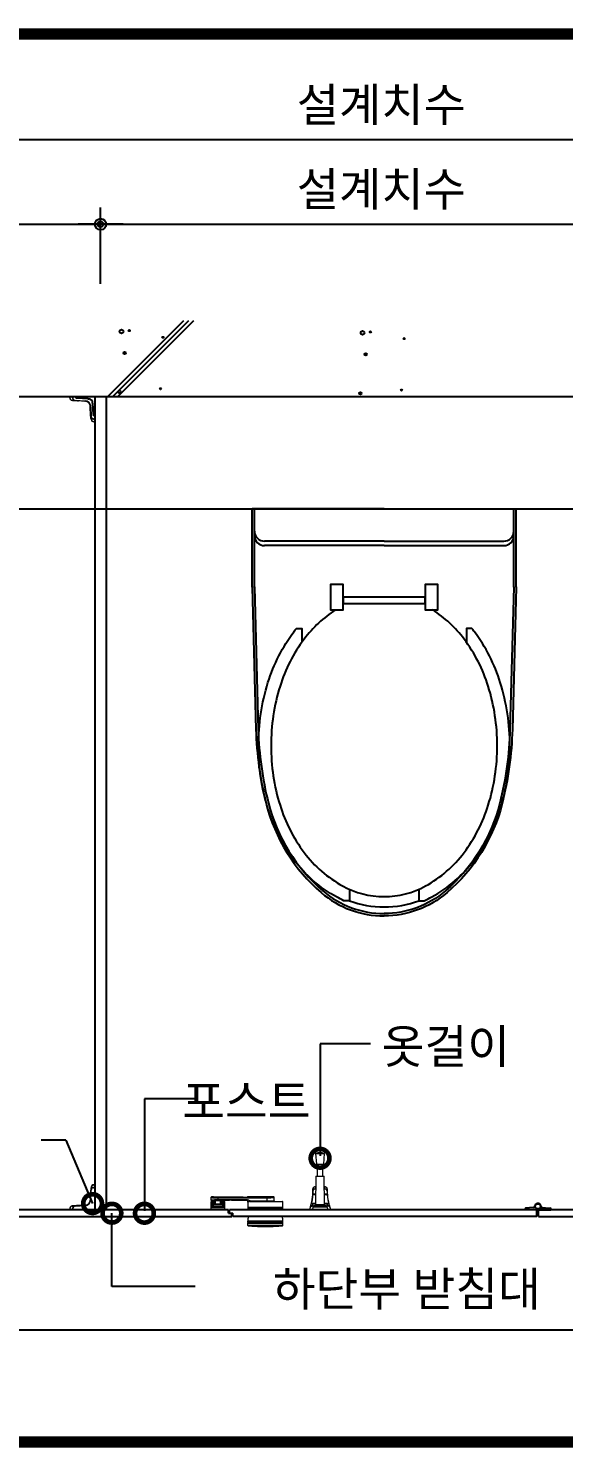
# Model space of a CAD drawing. Extents: x -256 to 8104, y -176 to 5714.
# Drawn here: x 3156 to 3633, y 2764 to 4029 of the extents above; entities that cross this region are included whole.
import ezdxf
from ezdxf.enums import TextEntityAlignment as Align

# ---------------------------------------------------------------- set-up
doc = ezdxf.new("R2010")
doc.units = 0
doc.header["$LTSCALE"] = 30
doc.layers.get('0').update_dxf_attribs({"linetype": 'CONTINUOUS'})
doc.layers.get('DEFPOINTS').update_dxf_attribs({"linetype": 'CONTINUOUS'})
for name, color, linetype in [('0_toilet', 6, 'CONTINUOUS'), ('DIM', 7, 'CONTINUOUS'), ('HAT', 8, 'CONTINUOUS'), ('경첩', 4, 'CONTINUOUS'), ('문자', 3, 'CONTINUOUS'), ('부자재', 4, 'CONTINUOUS'), ('옷걸이', 4, 'CONTINUOUS'), ('잠금쇠(회전형)', 4, 'CONTINUOUS'), ('치수', 1, 'CONTINUOUS'), ('해치', 8, 'CONTINUOUS')]:
    doc.layers.add(name, color=color, linetype=linetype)
doc.styles.add('돋움', font='malgun.ttf')
doc.dimstyles.new('10', dxfattribs={"dimscale": 10, "dimtxt": 3, "dimasz": 1, "dimexe": 1.5, "dimexo": 2, "dimgap": 1, "dimtad": 1, "dimdec": 0, "dimlunit": 6, "dimtxsty": '돋움', "dimblk": 'DIMDOT', "dimcen": -1, "dimdle": 1.5, "dimclrt": 3, "dimazin": 3, "dimtfac": 1, "dimtdec": 0, "dimtix": 1, "dimtmove": 2, "dimatfit": 3, "dimldrblk": 'DIMDOT', "dimarcsym": 0})

# ---------------------------------------------------------------- blocks, each defined once
blk = doc.blocks.new('_DOTSMALL')
at = {"color": 0, "linetype": 'ByBlock', "const_width": 0.5}
blk.add_lwpolyline([(-0.0625, 0, 1), (0.0625, 0, 1)], format="xyb", close=True, dxfattribs=at)
blk = doc.blocks.new('A$C63EC304E')
at = {"layer": '치수', "color": 1, "xscale": 2.5, "yscale": 2.5, "zscale": 2.5, "rotation": 234.3098741996962}
blk.add_blockref('_DOTSMALL', (0.312, 0.312), dxfattribs=at)
blk = doc.blocks.new('A$C2BC9653E')
at = {"layer": '치수', "xscale": 0.3333333333333333, "yscale": 0.3333333333333333, "zscale": 0.3333333333333333}
blk.add_blockref('A$C63EC304E', (0, 0), dxfattribs=at)
blk = doc.blocks.new('A$C7FC71301')
at = {"layer": '치수', "rotation": 180}
blk.add_blockref('A$C2BC9653E', (0.208, 0.208), dxfattribs=at)
blk = doc.blocks.new('A$C4A20372B')
at = {"layer": '치수'}
blk.add_blockref('A$C7FC71301', (0, 0), dxfattribs=at)
blk = doc.blocks.new('A$C566469F5')
at = {"layer": '치수'}
blk.add_blockref('A$C4A20372B', (0, 0), dxfattribs=at)
blk = doc.blocks.new('A$C7E317CD4')
at = {"layer": '해치', "xscale": 2, "yscale": 2, "zscale": 2}
blk.add_blockref('A$C566469F5', (0, 0), dxfattribs=at)
blk = doc.blocks.new('A$C601D7F27')
at = {"layer": '치수'}
blk.add_blockref('A$C7E317CD4', (0, 0), dxfattribs=at)
blk = doc.blocks.new('A$C38802C08')
at = {"layer": '치수'}
blk.add_blockref('A$C601D7F27', (0, 0), dxfattribs=at)
blk = doc.blocks.new('DIMDOT')
at = {"linetype": 'Continuous'}
blk.add_line((-2, 0), (2, 0), dxfattribs=at)
for radius in [0.5, 0.25]:
    blk.add_circle((0, 0), radius, dxfattribs=at)
blk = doc.blocks.new('*D860')
at = {"layer": 'DEFPOINTS', "color": 0}
for p in [(122693.7, -2856.3), (121193.7, -3004.8), (122693.7, -3004.8)]:
    blk.add_point(p, dxfattribs=at)
at = {"layer": 'DIM', "color": 0, "lineweight": -2, "ltscale": 10}
for p, q in [((121193.7, -2984.8), (121193.7, -2841.3)), ((122693.7, -2984.8), (122693.7, -2841.3)), ((121203.7, -2856.3), (122683.7, -2856.3))]:
    blk.add_line(p, q, dxfattribs=at)
at = {"layer": 'DIM', "color": 0, "lineweight": -2, "xscale": 10, "yscale": 10, "zscale": 10, "rotation": 180}
blk.add_blockref('DIMDOT', (121193.7, -2856.3), dxfattribs=at)
at = {"layer": 'DIM', "color": 0, "lineweight": -2, "xscale": 10, "yscale": 10, "zscale": 10}
blk.add_blockref('DIMDOT', (122693.7, -2856.3), dxfattribs=at)
at = {"layer": 'DIM', "color": 3, "insert": (121943.7, -2826.7), "char_height": 30, "attachment_point": 5, "style": '돋움'}
blk.add_mtext('설계치수', dxfattribs=at)
blk = doc.blocks.new('*D861')
at = {"layer": 'DEFPOINTS', "color": 0}
for p in [(122193.7, -2931.7), (121693.7, -3004.8), (122193.7, -3004.8)]:
    blk.add_point(p, dxfattribs=at)
at = {"layer": 'DIM', "color": 0, "lineweight": -2, "ltscale": 10}
for p, q in [((121693.7, -2984.8), (121693.7, -2916.7)), ((122193.7, -2984.8), (122193.7, -2916.7)), ((121703.7, -2931.7), (122183.7, -2931.7))]:
    blk.add_line(p, q, dxfattribs=at)
at = {"layer": 'DIM', "color": 0, "lineweight": -2, "xscale": 10, "yscale": 10, "zscale": 10, "rotation": 180}
blk.add_blockref('DIMDOT', (121693.7, -2931.7), dxfattribs=at)
at = {"layer": 'DIM', "color": 0, "lineweight": -2, "xscale": 10, "yscale": 10, "zscale": 10}
blk.add_blockref('DIMDOT', (122193.7, -2931.7), dxfattribs=at)
at = {"layer": 'DIM', "color": 3, "insert": (121943.7, -2902), "char_height": 30, "attachment_point": 5, "style": '돋움'}
blk.add_mtext('설계치수', dxfattribs=at)
blk = doc.blocks.new('*D862')
at = {"layer": 'DEFPOINTS', "color": 0}
for p in [(121693.7, -2931.7), (121193.7, -3004.8), (121693.7, -3004.8)]:
    blk.add_point(p, dxfattribs=at)
at = {"layer": 'DIM', "color": 0, "lineweight": -2, "ltscale": 10}
for p, q in [((121193.7, -2984.8), (121193.7, -2916.7)), ((121693.7, -2984.8), (121693.7, -2916.7)), ((121203.7, -2931.7), (121683.7, -2931.7))]:
    blk.add_line(p, q, dxfattribs=at)
at = {"layer": 'DIM', "color": 0, "lineweight": -2, "xscale": 10, "yscale": 10, "zscale": 10, "rotation": 180}
blk.add_blockref('DIMDOT', (121193.7, -2931.7), dxfattribs=at)
at = {"layer": 'DIM', "color": 0, "lineweight": -2, "xscale": 10, "yscale": 10, "zscale": 10}
blk.add_blockref('DIMDOT', (121693.7, -2931.7), dxfattribs=at)
at = {"layer": 'DIM', "color": 3, "insert": (121443.7, -2902), "char_height": 30, "attachment_point": 5, "style": '돋움'}
blk.add_mtext('설계치수', dxfattribs=at)
blk = doc.blocks.new('A$C10E41893')
at = {"layer": '부자재'}
for p, q in [((6.5, 0), (6.5, 196)), ((123.3, 196), (6.5, 196)), ((123.3, 192.5), (6.5, 192.5)), ((54.8, 0), (54.8, 177.5)), ((61.4, 0), (61.4, 177.5)), ((6.5, 0), (6.5, -196)), ((54.8, 0), (54.8, -177.5)), ((61.4, 0), (61.4, -177.5)), ((123.3, -192.5), (6.5, -192.5)), ((123.3, -196), (6.5, -196))]:
    blk.add_line(p, q, dxfattribs=at)
for points in [[(122.7, 196, -0.012538), (123.3, 196), (334.6, 190.3, -0.055395), (444.7, 175.1, -0.154276), (576.9, 93.3, -0.179504), (611.5, 0, -0.179504)], [(122.8, 192.5, -0.012538), (123.2, 192.5), (334.5, 186.8, -0.055395), (443.8, 171.7, -0.154276), (574.3, 91, -0.179504), (608, 0, -0.179504)], [(572, 51.4), (588.8, 51.4), (588.8, 59.6, 0.021185), (583.3, 70.7, 0.106084), (528.4, 133.7, 0.085733), (452.6, 172.4, 0.075373), (358.7, 186.6, 0.075373), (264.8, 172.4, 0.085733), (189, 133.7, 0.007337), (184.4, 130.1), (184.4, 122), (204.7, 122)], [(156.7, -72, 0.089162), (200.2, -118.7, 0.085733), (270.3, -154.5, 0.075373), (358.7, -167.9, 0.075373), (447.1, -154.5, 0.085733), (517.2, -118.7, 0.106084), (567, -61.6, 0.126931), (582.8, 0, 0.126931), (567, 61.6, 0.106084), (517.2, 118.7, 0.085733), (447.1, 154.5, 0.075373), (358.7, 167.9, 0.075373), (270.3, 154.5, 0.085733), (200.2, 118.7, 0.089162), (156.7, 72)], [(588.8, -51.4, 0.090214), (598.2, 0, 0.090214), (588.8, 51.4, 0.106084)], [(122.7, -196, 0.012538), (123.3, -196), (334.6, -190.3, 0.055395), (444.7, -175.1, 0.154276), (576.9, -93.3, 0.179504), (611.5, 0, 0.179504)], [(122.8, -192.5, 0.012538), (123.2, -192.5), (334.5, -186.8, 0.055395), (443.8, -171.7, 0.154276), (574.3, -91, 0.179504), (608, 0, 0.179504)], [(572, -51.4), (588.8, -51.4), (588.8, -59.6, -0.021185), (583.3, -70.7, -0.106084), (528.4, -133.7, -0.085733), (452.6, -172.4, -0.075373), (358.7, -186.6, -0.075373), (264.8, -172.4, -0.085733), (189, -133.7, -0.007337), (184.4, -130.1), (184.4, -122), (204.7, -122)]]:
    blk.add_lwpolyline(points, format="xyb", dxfattribs=at)
blk.add_lwpolyline([(138, -60.8), (119.3, -60.8), (119.3, -79.5), (156.7, -79.5), (156.7, -60.8), (138, -60.8), (147.3, -60.8), (147.3, 60.8), (138, 60.8), (156.7, 60.8), (156.7, 79.5), (119.3, 79.5), (119.3, 60.8), (138, 60.8), (138, -60.8), (119.3, -60.8)], dxfattribs=at)
for centre, start, end in [((39.8, 177.5), 0, 90), ((46.4, 177.5), 0, 90), ((39.8, -177.5), 270, 0), ((46.4, -177.5), 270, 0)]:
    blk.add_arc(centre, 15, start, end, dxfattribs=at)
blk = doc.blocks.new('BASIC_32', base_point=(118473.5, -6786.3))
for p, q in [((121193.7, -3085.2), (122693.7, -3085.2)), ((121193.7, -3185.2), (122693.7, -3185.2))]:
    blk.add_line(p, q)
at = {"color": 4}
for p, q in [((121682.4, -3087.3), (121672.7, -3086.7)), ((121682.4, -3087.3), (121683.1, -3087.3)), ((121686.5, -3091.2), (121687, -3101.2))]:
    blk.add_line(p, q, dxfattribs=at)
at = {"color": 8}
blk.add_line((120957.6, -3917), (122920.2, -3917), dxfattribs=at)
at = {"color": 8, "const_width": 10}
for points in [[(120957.6, -2762.1), (124305.4, -2762.1)], [(118520.9, -4017), (124305.4, -4017)]]:
    blk.add_lwpolyline(points, dxfattribs=at)
at = {"color": 4}
for centre, radius, start, end in [((121672.8, -3085.1), 1.61, 184.0227, 266.85), ((121682.9, -3091), 3.66, 356.6481, 86.2207), ((121688.7, -3101), 1.65, 186.1664, 269.5984)]:
    blk.add_arc(centre, radius, start, end, dxfattribs=at)
at = {"layer": '0_toilet'}
for p, q in [((121688.7, -3085.2), (121688.7, -3810.2)), ((121698.7, -3085.2), (121698.7, -3810.2)), ((121807.6, -3810.2), (121583.7, -3810.2)), ((121583.7, -3816.2), (121810.6, -3816.2)), ((121807.6, -3813.2), (121807.6, -3810.2)), ((121807.6, -3813.2), (121811.4, -3813.2)), ((122082.2, -3810.2), (121808.4, -3810.2)), ((121808.4, -3813.2), (121808.4, -3810.2)), ((121810.6, -3816.2), (121810.6, -3813.2)), ((121811.4, -3816.2), (121811.4, -3813.2)), ((122082.2, -3816.2), (121811.4, -3816.2)), ((122082.2, -3816.2), (122082.2, -3810.2)), ((122312.7, -3810.2), (122083.7, -3810.2)), ((122083.7, -3816.2), (122083.7, -3810.2)), ((122083.7, -3816.2), (122315.7, -3816.2))]:
    blk.add_line(p, q, dxfattribs=at)
at = {"layer": '경첩', "color": 4, "linetype": 'Continuous', "lineweight": 15}
for p, q in [((121666.2, -3086.4), (121666.2, -3085.2)), ((121666.2, -3085.2), (121666.4, -3085.2)), ((121666.4, -3086.4), (121666.2, -3086.4)), ((121666.4, -3085.2), (121666.4, -3086.4)), ((121666.4, -3085.2), (121668.6, -3085.2)), ((121668.6, -3085.2), (121668.6, -3086.5)), ((121668.7, -3086.5), (121668.7, -3085.2)), ((121668.7, -3085.2), (121668.9, -3085.2)), ((121668.9, -3085.2), (121668.9, -3086.5)), ((121687.2, -3085.2), (121668.9, -3085.2)), ((121668.4, -3088.5), (121669.9, -3088.5)), ((121670.9, -3088.8), (121668.4, -3088.7)), ((121668.6, -3086.5), (121668.7, -3086.5)), ((121668.7, -3086.5), (121668.9, -3086.5)), ((121668.9, -3088.9), (121669.1, -3088.7)), ((121668.9, -3088.9), (121669, -3089)), ((121672.2, -3089.1), (121669, -3089)), ((121670.9, -3088.6), (121679.9, -3089)), ((121679.9, -3089.3), (121670.9, -3088.8)), ((121672.2, -3089.1), (121672.5, -3088.9)), ((121672.9, -3089.2), (121673.1, -3088.9)), ((121673.2, -3089.2), (121673.5, -3089)), ((121673.9, -3089.2), (121674.2, -3089)), ((121676.6, -3089.3), (121673.9, -3089.2)), ((121676.6, -3089.3), (121676.9, -3089.1)), ((121677.3, -3089.4), (121677.5, -3089.1)), ((121677.6, -3089.4), (121677.9, -3089.2)), ((121678.3, -3089.4), (121678.5, -3089.2)), ((121679.7, -3089.5), (121678.3, -3089.4)), ((121679.7, -3089.5), (121679.9, -3089.3)), ((121679.9, -3089.5), (121679.7, -3089.5)), ((121680.9, -3089.7), (121681.1, -3089.5)), ((121681.4, -3089.8), (121681.6, -3089.6)), ((121681.7, -3089.9), (121681.9, -3089.8)), ((121682.1, -3090.2), (121682.3, -3090)), ((121682.4, -3090.3), (121682.5, -3090.1)), ((121683.4, -3091.4), (121683.6, -3091.2)), ((121683.6, -3091.6), (121683.8, -3091.4)), ((121683.9, -3092), (121684, -3091.8)), ((121684, -3092.2), (121684.2, -3092.1)), ((121684.1, -3092.6), (121684.3, -3092.4)), ((121684.5, -3093), (121684.3, -3093.2)), ((121684.3, -3093.2), (121684.5, -3093)), ((121684.4, -3093.5), (121684.6, -3093.3)), ((121684.4, -3093.8), (121684.6, -3093.5)), ((121684.4, -3094.7), (121684.4, -3094)), ((121684.4, -3094.7), (121684.7, -3094.4)), ((121684.5, -3094.8), (121684.4, -3094.7)), ((121684.5, -3094.8), (121684.7, -3094.5)), ((121684.5, -3095.1), (121684.5, -3094.8)), ((121684.5, -3095.1), (121684.7, -3094.9)), ((121684.5, -3095.2), (121684.7, -3095)), ((121684.5, -3095.2), (121684.5, -3095.1)), ((121684.5, -3096.1), (121684.5, -3095.2)), ((121684.5, -3096.1), (121684.8, -3095.9)), ((121684.5, -3096.4), (121684.8, -3096.1)), ((121684.5, -3096.8), (121684.5, -3096.4)), ((121684.5, -3096.8), (121684.8, -3096.6)), ((121684.5, -3096.8), (121684.8, -3096.6)), ((121684.7, -3099.7), (121684.5, -3096.8)), ((121685.1, -3103), (121684.7, -3094)), ((121684.9, -3094), (121685.3, -3103)), ((121688.7, -3105), (121688.7, -3086.7)), ((121684.7, -3099.7), (121684.9, -3099.4)), ((121684.7, -3100), (121684.9, -3099.8)), ((121684.7, -3100.7), (121684.7, -3100)), ((121684.7, -3100.7), (121685, -3100.4)), ((121684.7, -3101), (121685, -3100.8)), ((121684.8, -3101.7), (121685, -3101.5)), ((121684.9, -3104.4), (121684.8, -3101.7)), ((121684.9, -3104.4), (121685.1, -3104.2)), ((121685, -3105), (121685.2, -3104.8)), ((121685.2, -3105.5), (121685.1, -3103)), ((121685.4, -3104), (121685.5, -3105.5)), ((121687.4, -3105), (121688.7, -3105)), ((121687.4, -3105.2), (121687.4, -3105)), ((121687.4, -3105.2), (121687.4, -3105.3)), ((121688.7, -3105.2), (121687.4, -3105.2)), ((121687.4, -3105.3), (121688.7, -3105.3)), ((121687.6, -3107.5), (121688.7, -3107.5)), ((121687.6, -3107.5), (121687.6, -3107.7)), ((121688.7, -3107.7), (121687.6, -3107.7)), ((121688.7, -3105), (121688.7, -3105.2)), ((121688.7, -3105.3), (121688.7, -3107.5)), ((121688.7, -3107.5), (121688.7, -3107.7)), ((121685.1, -3792.5), (121684.7, -3801.4)), ((121684.7, -3794.4), (121685, -3794.7)), ((121684.9, -3791.1), (121684.8, -3793.8)), ((121684.8, -3793.8), (121685, -3794)), ((121684.9, -3791.1), (121685.1, -3791.3)), ((121684.9, -3801.4), (121685.3, -3792.5)), ((121685, -3790.5), (121685.2, -3790.6)), ((121685.2, -3790), (121685.1, -3792.5)), ((121685.4, -3791.4), (121685.5, -3790)), ((121687.4, -3790.2), (121687.4, -3790.1)), ((121687.4, -3790.1), (121688.7, -3790.1)), ((121687.4, -3790.2), (121687.4, -3790.5)), ((121688.7, -3790.2), (121687.4, -3790.2)), ((121687.4, -3790.5), (121688.7, -3790.5)), ((121687.6, -3788), (121687.6, -3787.7)), ((121688.7, -3787.7), (121687.6, -3787.7)), ((121687.6, -3788), (121688.7, -3788)), ((121688.7, -3788), (121688.7, -3787.7)), ((121688.7, -3790.1), (121688.7, -3788)), ((121688.7, -3790.5), (121688.7, -3790.2)), ((121688.7, -3790.5), (121688.7, -3808.7)), ((121670.9, -3806.6), (121668.4, -3806.7)), ((121668.4, -3807), (121669.9, -3806.9)), ((121668.9, -3806.5), (121669, -3806.5)), ((121668.9, -3806.5), (121669.1, -3806.7)), ((121672.2, -3806.3), (121669, -3806.5)), ((121679.9, -3806.2), (121670.9, -3806.6)), ((121670.9, -3806.9), (121679.9, -3806.4)), ((121672.2, -3806.3), (121672.5, -3806.5)), ((121672.9, -3806.3), (121673.1, -3806.5)), ((121673.2, -3806.3), (121673.5, -3806.5)), ((121676.6, -3806.1), (121673.9, -3806.2)), ((121673.9, -3806.2), (121674.2, -3806.5)), ((121676.6, -3806.1), (121676.9, -3806.3)), ((121677.3, -3806.1), (121677.5, -3806.3)), ((121677.6, -3806.1), (121677.9, -3806.3)), ((121678.3, -3806), (121678.5, -3806.3)), ((121679.7, -3806), (121678.3, -3806)), ((121679.9, -3805.9), (121679.7, -3806)), ((121679.7, -3806), (121679.9, -3806.2)), ((121680.9, -3805.8), (121681.1, -3806)), ((121681.4, -3805.6), (121681.6, -3805.8)), ((121681.7, -3805.5), (121681.9, -3805.7)), ((121682.1, -3805.3), (121682.3, -3805.4)), ((121682.4, -3805.1), (121682.5, -3805.3)), ((121683.4, -3804.1), (121683.6, -3804.3)), ((121683.6, -3803.9), (121683.8, -3804.1)), ((121683.9, -3803.4), (121684, -3803.6)), ((121684, -3803.2), (121684.2, -3803.4)), ((121684.1, -3802.8), (121684.3, -3803)), ((121684.5, -3802.5), (121684.3, -3802.3)), ((121684.3, -3802.3), (121684.5, -3802.5)), ((121684.5, -3800.7), (121684.4, -3800.8)), ((121684.4, -3800.8), (121684.7, -3801)), ((121684.4, -3800.8), (121684.4, -3801.4)), ((121684.4, -3801.7), (121684.6, -3801.9)), ((121684.4, -3801.9), (121684.6, -3802.1)), ((121684.7, -3795.8), (121684.5, -3798.7)), ((121684.5, -3798.7), (121684.8, -3798.9)), ((121684.5, -3798.7), (121684.8, -3798.9)), ((121684.5, -3798.7), (121684.5, -3799.1)), ((121684.5, -3799.1), (121684.8, -3799.3)), ((121684.5, -3799.3), (121684.8, -3799.6)), ((121684.5, -3799.3), (121684.5, -3800.2)), ((121684.5, -3800.2), (121684.7, -3800.5)), ((121684.5, -3800.2), (121684.5, -3800.3)), ((121684.5, -3800.3), (121684.7, -3800.6)), ((121684.5, -3800.3), (121684.5, -3800.7)), ((121684.5, -3800.7), (121684.7, -3800.9)), ((121684.7, -3794.8), (121685, -3795)), ((121684.7, -3794.8), (121684.7, -3795.4)), ((121684.7, -3795.4), (121684.9, -3795.7)), ((121684.7, -3795.8), (121684.9, -3796)), ((121666.4, -3809.1), (121666.2, -3809.1)), ((121666.2, -3809.1), (121666.2, -3810.2)), ((121666.2, -3810.2), (121666.4, -3810.2)), ((121666.4, -3810.2), (121666.4, -3809.1)), ((121666.4, -3810.2), (121668.6, -3810.2)), ((121668.6, -3810.2), (121668.6, -3809)), ((121668.6, -3809), (121668.7, -3809)), ((121668.7, -3809), (121668.9, -3809)), ((121668.7, -3809), (121668.7, -3810.2)), ((121668.7, -3810.2), (121668.9, -3810.2)), ((121668.9, -3810.2), (121668.9, -3809)), ((121687.2, -3810.2), (121668.9, -3810.2))]:
    blk.add_line(p, q, dxfattribs=at)
at = {"layer": '경첩', "color": 4, "linetype": 'Continuous', "lineweight": 15, "flags": 128}
for points in [[(121668.4, -3088.5), (121668.4, -3088.5), (121668.4, -3088.6), (121668.4, -3088.6), (121668.4, -3088.6), (121668.4, -3088.7), (121668.4, -3088.7), (121668.4, -3088.7), (121668.4, -3088.7)], [(121670.9, -3088.8), (121670.9, -3088.8), (121670.9, -3088.8), (121670.9, -3088.8), (121670.9, -3088.8), (121670.9, -3088.7), (121670.9, -3088.7), (121670.9, -3088.6), (121670.9, -3088.6)], [(121672.9, -3089.2), (121672.9, -3089.2), (121672.9, -3089.2), (121672.8, -3089.2), (121672.7, -3089.2), (121672.6, -3089.2), (121672.5, -3089.2), (121672.4, -3089.1), (121672.2, -3089.1)], [(121673.9, -3089.2), (121673.8, -3089.2), (121673.7, -3089.2), (121673.6, -3089.2), (121673.5, -3089.2), (121673.4, -3089.2), (121673.3, -3089.2), (121673.3, -3089.2), (121673.2, -3089.2), (121673.2, -3089.2)], [(121677.3, -3089.4), (121677.3, -3089.4), (121677.2, -3089.4), (121677.2, -3089.4), (121677.1, -3089.4), (121677, -3089.4), (121676.9, -3089.4), (121676.7, -3089.4), (121676.6, -3089.3)], [(121678.3, -3089.4), (121678.2, -3089.4), (121678, -3089.4), (121677.9, -3089.4), (121677.8, -3089.4), (121677.7, -3089.4), (121677.7, -3089.4), (121677.6, -3089.4), (121677.6, -3089.4)], [(121679.9, -3089.3), (121679.9, -3089.2), (121679.9, -3089.2), (121679.9, -3089.2), (121679.9, -3089.2), (121679.9, -3089.1), (121679.9, -3089.1), (121679.9, -3089.1), (121679.9, -3089)], [(121684.3, -3093.2), (121684.3, -3093.2), (121684.3, -3093.2)], [(121684.4, -3093.8), (121684.4, -3093.6), (121684.4, -3093.5)], [(121684.5, -3096.4), (121684.5, -3096.3), (121684.5, -3096.2), (121684.5, -3096.1)], [(121684.5, -3096.8), (121684.5, -3096.8), (121684.5, -3096.8)], [(121684.7, -3094), (121684.7, -3094), (121684.7, -3094), (121684.7, -3094), (121684.7, -3094), (121684.8, -3094), (121684.8, -3094), (121684.9, -3094), (121684.9, -3094)], [(121684.8, -3101.7), (121684.8, -3101.6), (121684.8, -3101.4), (121684.8, -3101.3), (121684.8, -3101.2), (121684.8, -3101.1), (121684.7, -3101.1), (121684.7, -3101), (121684.7, -3101)], [(121684.9, -3104.9), (121684.9, -3104.8), (121684.9, -3104.7), (121684.9, -3104.5), (121684.9, -3104.4)], [(121684.9, -3104.9), (121684.9, -3104.9), (121685, -3104.9), (121685, -3105), (121685, -3105), (121685, -3105), (121685, -3105), (121685, -3105), (121685, -3105)], [(121685.1, -3103), (121685.1, -3103), (121685.1, -3103), (121685.1, -3103), (121685.2, -3103), (121685.2, -3103), (121685.2, -3103), (121685.3, -3103), (121685.3, -3103)], [(121685.5, -3105.5), (121685.4, -3105.5), (121685.4, -3105.5), (121685.3, -3105.5), (121685.3, -3105.5), (121685.2, -3105.5), (121685.2, -3105.5), (121685.2, -3105.5), (121685.2, -3105.5)], [(121684.8, -3793.8), (121684.8, -3793.9), (121684.8, -3794), (121684.8, -3794.1), (121684.8, -3794.2), (121684.8, -3794.3), (121684.7, -3794.4), (121684.7, -3794.4), (121684.7, -3794.4)], [(121684.9, -3790.5), (121684.9, -3790.5), (121685, -3790.5), (121685, -3790.5), (121685, -3790.5), (121685, -3790.5), (121685, -3790.5), (121685, -3790.5), (121685, -3790.5)], [(121684.9, -3790.5), (121684.9, -3790.7), (121684.9, -3790.8), (121684.9, -3790.9), (121684.9, -3791.1)], [(121685.1, -3792.5), (121685.1, -3792.5), (121685.1, -3792.5), (121685.1, -3792.5), (121685.2, -3792.5), (121685.2, -3792.5), (121685.2, -3792.5), (121685.3, -3792.5), (121685.3, -3792.5)], [(121685.5, -3790), (121685.4, -3790), (121685.4, -3790), (121685.3, -3790), (121685.3, -3790), (121685.2, -3790), (121685.2, -3790), (121685.2, -3790), (121685.2, -3790)], [(121668.4, -3807), (121668.4, -3806.9), (121668.4, -3806.9), (121668.4, -3806.8), (121668.4, -3806.8), (121668.4, -3806.8), (121668.4, -3806.8), (121668.4, -3806.7), (121668.4, -3806.7)], [(121670.9, -3806.6), (121670.9, -3806.6), (121670.9, -3806.6), (121670.9, -3806.7), (121670.9, -3806.7), (121670.9, -3806.7), (121670.9, -3806.8), (121670.9, -3806.8), (121670.9, -3806.9)], [(121672.9, -3806.3), (121672.9, -3806.3), (121672.9, -3806.3), (121672.8, -3806.3), (121672.7, -3806.3), (121672.6, -3806.3), (121672.5, -3806.3), (121672.4, -3806.3), (121672.2, -3806.3)], [(121673.9, -3806.2), (121673.8, -3806.2), (121673.7, -3806.2), (121673.6, -3806.2), (121673.5, -3806.2), (121673.4, -3806.3), (121673.3, -3806.3), (121673.3, -3806.3), (121673.2, -3806.3), (121673.2, -3806.3)], [(121677.3, -3806.1), (121677.3, -3806.1), (121677.2, -3806.1), (121677.2, -3806.1), (121677.1, -3806.1), (121677, -3806.1), (121676.9, -3806.1), (121676.7, -3806.1), (121676.6, -3806.1)], [(121678.3, -3806), (121678.2, -3806), (121678, -3806), (121677.9, -3806), (121677.8, -3806), (121677.7, -3806), (121677.7, -3806.1), (121677.6, -3806.1), (121677.6, -3806.1)], [(121679.9, -3806.2), (121679.9, -3806.2), (121679.9, -3806.2), (121679.9, -3806.2), (121679.9, -3806.3), (121679.9, -3806.3), (121679.9, -3806.4), (121679.9, -3806.4), (121679.9, -3806.4)], [(121684.3, -3802.3), (121684.3, -3802.3), (121684.3, -3802.3)], [(121684.4, -3801.7), (121684.4, -3801.9), (121684.4, -3801.9)], [(121684.5, -3798.7), (121684.5, -3798.7), (121684.5, -3798.7)], [(121684.5, -3799.1), (121684.5, -3799.2), (121684.5, -3799.2), (121684.5, -3799.3)], [(121684.7, -3801.4), (121684.7, -3801.4), (121684.7, -3801.4), (121684.7, -3801.4), (121684.7, -3801.4), (121684.8, -3801.4), (121684.8, -3801.4), (121684.9, -3801.4), (121684.9, -3801.4)]]:
    blk.add_lwpolyline(points, dxfattribs=at)
at = {"layer": '경첩', "color": 4, "linetype": 'Continuous', "lineweight": 15}
for centre, radius, start, end in [((121668.5, -3086.4), 2.35, 180, 267.3017), ((121668.5, -3086.4), 2.1, 180, 267.3017), ((121687.2, -3086.7), 1.5, 0, 90), ((121671, -3086.5), 2.35, 180, 267.3017), ((121671, -3086.5), 2.1, 180, 267.3017), ((121679.7, -3094.2), 5.25, 2.6983, 87.3017), ((121679.7, -3094.2), 5, 2.6983, 87.3017), ((121679.7, -3094.2), 4.75, 75, 87.3017), ((121679.7, -3094.2), 4.75, 68.2494, 75.0002), ((121679.7, -3094.2), 4.75, 58.7002, 65.0052), ((121679.7, -3094.2), 4.75, 55.6142, 58.7009), ((121679.7, -3094.2), 4.75, 37.4392, 55.6151), ((121679.7, -3094.2), 4.75, 34.3855, 37.4388), ((121679.7, -3094.2), 4.75, 28.1736, 34.3849), ((121679.7, -3094.2), 4.75, 19.766, 24.9948), ((121679.7, -3094.2), 4.75, 13.2431, 19.766), ((121679.7, -3094.2), 4.75, 8.6056, 13.1623), ((121679.7, -3094.2), 4.75, 2.6983, 5.9088), ((121687.4, -3102.9), 2.35, 182.6983, 270), ((121687.6, -3105.4), 2.35, 182.6983, 270), ((121687.4, -3102.9), 2.1, 182.6983, 270), ((121687.6, -3105.4), 2.1, 182.6983, 270), ((121687.4, -3792.6), 2.35, 90, 177.3017), ((121687.6, -3790.1), 2.35, 90, 177.3017), ((121687.4, -3792.6), 2.1, 90, 177.3017), ((121687.6, -3790.1), 2.1, 90, 177.3017), ((121668.5, -3809.1), 2.35, 92.6983, 180), ((121668.5, -3809.1), 2.1, 92.6983, 180), ((121671, -3809), 2.35, 92.6983, 180), ((121671, -3809), 2.1, 92.6983, 180), ((121679.7, -3801.2), 5.25, 272.6983, 357.3017), ((121679.7, -3801.2), 5, 272.6983, 357.3017), ((121679.7, -3801.2), 4.75, 272.6983, 285), ((121679.7, -3801.2), 4.75, 284.9998, 291.7506), ((121679.7, -3801.2), 4.75, 294.9948, 301.2998), ((121679.7, -3801.2), 4.75, 301.2991, 304.3858), ((121679.7, -3801.2), 4.75, 304.3849, 322.5608), ((121679.7, -3801.2), 4.75, 322.5612, 325.6145), ((121679.7, -3801.2), 4.75, 325.6151, 331.8264), ((121679.7, -3801.2), 4.75, 335.0052, 340.234), ((121679.7, -3801.2), 4.75, 340.234, 346.7569), ((121679.7, -3801.2), 4.75, 346.8377, 351.3944), ((121679.7, -3801.2), 4.75, 354.0912, 357.3017), ((121687.2, -3808.7), 1.5, 270, 0)]:
    blk.add_arc(centre, radius, start, end, dxfattribs=at)
at = {"layer": '부자재'}
for p, q in [((122071.5, -3809.3), (122071.5, -3810.2)), ((122082.2, -3810.2), (122071.5, -3810.2)), ((122079.2, -3808.1), (122072, -3808.6)), ((122072.8, -3809.1), (122072.8, -3810.2)), ((122083, -3809.7), (122083, -3810.5)), ((122083.2, -3810.5), (122083, -3810.5)), ((122083.2, -3809.7), (122083.2, -3810.5)), ((122083.7, -3810.2), (122094.7, -3810.2)), ((122083.7, -3810.2), (122083.7, -3810.2)), ((122086, -3808.1), (122094.1, -3808.6)), ((122093.4, -3809.1), (122093.4, -3810.2)), ((122094.7, -3809.3), (122094.7, -3810.2))]:
    blk.add_line(p, q, dxfattribs=at)
at = {"layer": '부자재', "color": 1}
blk.add_circle((122083.1, -3807), 2.34, dxfattribs=at)
at = {"layer": '부자재'}
for centre, radius, start, end in [((122079.2, -3806.8), 1.29, 272.9231, 352.4724), ((122083.1, -3807), 2.62, 270, 180), ((122087, -3806.8), 1.29, 187.5276, 267.0769), ((122072.2, -3809.3), 0.7, 101.7765, 181.6712), ((122073.6, -3809.4), 0.884, 113.4077, 164.5497), ((122083.4, -3811.2), 1.65, 102.5267, 141.5475), ((122082.7, -3811.2), 1.65, 43.1003, 77.4733), ((122083.2, -3807.4), 2.86, 280.084, 345.9792), ((122092.6, -3809.4), 0.884, 15.4503, 67.3004), ((122094, -3809.3), 0.7, 358.3288, 78.2235)]:
    blk.add_arc(centre, radius, start, end, dxfattribs=at)
at = {"layer": '옷걸이', "lineweight": 15}
for p, q in [((121885.1, -3759.9), (121885.9, -3769.4)), ((121885.1, -3759.9), (121893.1, -3759.9)), ((121885.9, -3769.4), (121892.4, -3769.4)), ((121886.6, -3769.4), (121886.6, -3780.2)), ((121891.6, -3780.2), (121891.6, -3769.4)), ((121892.4, -3769.4), (121893.1, -3759.9)), ((121885.4, -3780.5), (121885.2, -3805.7)), ((121892.9, -3780.5), (121885.4, -3780.5)), ((121885.6, -3780.2), (121889.1, -3780.2)), ((121889.1, -3780.2), (121892.6, -3780.2)), ((121893.1, -3805.7), (121892.9, -3780.5)), ((121885.3, -3789.6), (121885.2, -3789.6)), ((121885.2, -3789.6), (121885.2, -3789.7)), ((121885.3, -3789.7), (121885.2, -3789.7)), ((121885.2, -3791.2), (121885.2, -3791.6)), ((121885.2, -3791.2), (121885.3, -3791.2)), ((121885.3, -3791.6), (121885.2, -3791.6)), ((121893.1, -3789.6), (121893, -3789.6)), ((121893.1, -3789.7), (121893, -3789.7)), ((121893, -3791.2), (121893.1, -3791.2)), ((121893.1, -3791.6), (121893, -3791.6)), ((121893.1, -3789.6), (121893.1, -3789.7)), ((121893.1, -3791.2), (121893.1, -3791.6)), ((121881.5, -3806.9), (121881.4, -3806.9)), ((121881.4, -3807), (121881.4, -3807)), ((121896.8, -3807), (121881.4, -3807)), ((121882.9, -3804.8), (121881.5, -3804.8)), ((121882.9, -3804.8), (121881.5, -3804.8)), ((121885.3, -3796.7), (121882.8, -3796.7)), ((121882.8, -3805.4), (121882.9, -3804.8)), ((121882.9, -3795.9), (121885.3, -3795.9)), ((121882.9, -3807.7), (121882.9, -3807)), ((121882.9, -3807), (121895.4, -3807)), ((121893.9, -3805.7), (121884.4, -3805.7)), ((121893, -3795.9), (121895.4, -3795.9)), ((121895.5, -3796.7), (121893, -3796.7)), ((121896.8, -3804.8), (121895.4, -3804.8)), ((121895.4, -3804.8), (121895.5, -3805.4)), ((121896.8, -3804.8), (121895.4, -3804.8)), ((121895.4, -3807.7), (121895.4, -3807)), ((121896.9, -3806.9), (121896.8, -3806.9)), ((121896.9, -3807), (121896.8, -3807)), ((121897, -3806.9), (121896.9, -3806.9)), ((121879.6, -3810.2), (121880.5, -3807.7)), ((121882, -3810.2), (121879.6, -3810.2)), ((121880.5, -3807.7), (121880.5, -3807.6)), ((121880.5, -3807.7), (121880.5, -3807.7)), ((121882.9, -3807.7), (121882, -3810.2)), ((121896.3, -3810.2), (121882, -3810.2)), ((121895.4, -3807.7), (121882.9, -3807.7)), ((121896.3, -3810.2), (121895.4, -3807.7)), ((121898.6, -3810.2), (121896.3, -3810.2)), ((121897.8, -3807.6), (121897.8, -3807.7)), ((121897.8, -3807.7), (121898.6, -3810.2)), ((121897.8, -3807.7), (121897.8, -3807.7))]:
    blk.add_line(p, q, dxfattribs=at)
at = {"layer": '옷걸이', "lineweight": 15, "flags": 128}
for points in [[(121885.2, -3789.6), (121885.2, -3789.6), (121884.8, -3789.6), (121884.5, -3789.7), (121884.2, -3789.7), (121883.9, -3789.8), (121883.6, -3790), (121883.4, -3790.1), (121883.2, -3790.3), (121883, -3790.5), (121882.8, -3790.7), (121882.8, -3791), (121882.7, -3791.2), (121882.7, -3791.2)], [(121885.2, -3789.7), (121884.8, -3789.7), (121884.4, -3789.8), (121884, -3789.9), (121883.7, -3790), (121883.3, -3790.2), (121883.1, -3790.4), (121882.9, -3790.7), (121882.8, -3790.9), (121882.7, -3791.3), (121882.7, -3791.3)], [(121882.7, -3792.8), (121882.8, -3792.5), (121882.9, -3792.3), (121883, -3792), (121883.3, -3791.8), (121883.6, -3791.6), (121883.9, -3791.5), (121884.3, -3791.3), (121884.7, -3791.2), (121885.2, -3791.2)], [(121885.2, -3791.6), (121884.7, -3791.6), (121884.4, -3791.7), (121884, -3791.8), (121883.7, -3791.9), (121883.5, -3792.1), (121883.3, -3792.3), (121883.1, -3792.5), (121883, -3792.8), (121883, -3793)], [(121895.6, -3791.3), (121895.6, -3791.3), (121895.6, -3791.1), (121895.5, -3790.8), (121895.4, -3790.6), (121895.2, -3790.4), (121895, -3790.2), (121894.8, -3790.1), (121894.6, -3789.9), (121894.3, -3789.8), (121894, -3789.7), (121893.7, -3789.6), (121893.3, -3789.6), (121893.1, -3789.6)], [(121895.6, -3791.3), (121895.5, -3791), (121895.4, -3790.8), (121895.3, -3790.5), (121895, -3790.3), (121894.8, -3790.1), (121894.4, -3789.9), (121894.1, -3789.8), (121893.7, -3789.7), (121893.2, -3789.7), (121893.1, -3789.7)], [(121893.1, -3791.2), (121893.5, -3791.2), (121893.9, -3791.3), (121894.3, -3791.4), (121894.6, -3791.6), (121894.9, -3791.8), (121895.2, -3792), (121895.4, -3792.2), (121895.5, -3792.5), (121895.6, -3792.8)], [(121895.3, -3793), (121895.3, -3792.7), (121895.1, -3792.5), (121895, -3792.2), (121894.7, -3792), (121894.5, -3791.9), (121894.2, -3791.7), (121893.8, -3791.6), (121893.4, -3791.6), (121893.1, -3791.6)], [(121881.2, -3805), (121881.2, -3805), (121881.2, -3805)], [(121881.4, -3806.9), (121881.3, -3806.9), (121881.3, -3806.9)], [(121881.5, -3806.9), (121881.4, -3806.9), (121881.4, -3807)], [(121881.4, -3806.9), (121881.4, -3806.9), (121881.5, -3806.9)], [(121881.5, -3804.8), (121881.5, -3804.8), (121881.5, -3804.8)], [(121882.6, -3796.7), (121882.6, -3796.7), (121882.6, -3796.7), (121882.6, -3796.7), (121882.6, -3796.7), (121882.7, -3796.7), (121882.7, -3796.7), (121882.8, -3796.7), (121882.8, -3796.7)], [(121883.6, -3806.9), (121883.2, -3806.9), (121883, -3806.9), (121882.9, -3806.9), (121883, -3806.8), (121883.3, -3806.8), (121883.4, -3806.8)], [(121885.2, -3804.4), (121884.6, -3804.5), (121883.3, -3804.5)], [(121895, -3804.5), (121893.4, -3804.4), (121893.1, -3804.4)], [(121894.9, -3806.8), (121895.2, -3806.8), (121895.3, -3806.8), (121895.4, -3806.9), (121895.2, -3806.9), (121894.9, -3806.9), (121894.4, -3806.9)], [(121895.7, -3796.7), (121895.7, -3796.7), (121895.7, -3796.7), (121895.7, -3796.7), (121895.7, -3796.7), (121895.6, -3796.7), (121895.6, -3796.7), (121895.5, -3796.7), (121895.5, -3796.7)], [(121896.8, -3807), (121896.8, -3806.9), (121896.8, -3806.9)], [(121896.9, -3806.9), (121896.9, -3806.9), (121896.8, -3806.9)]]:
    blk.add_lwpolyline(points, dxfattribs=at)
at = {"layer": '옷걸이', "lineweight": 15}
for centre, radius, start, end in [((121889.1, -3770.2), 11, 68.7607, 111.2393), ((121885.6, -3780.5), 0.25, 90, 179.5), ((121892.6, -3780.5), 0.25, 0.5, 90), ((121830, -3792.5), 52.8, 356.4511, 359.6096), ((121830, -3792.5), 52.8, 359.6096, 1.2369), ((121883, -3792.8), 0.227, 188.2087, 276.392), ((121830, -3792.6), 53, 356.4511, 359.6096), ((121830, -3790.8), 55.3, 359.6189, 1.2073), ((121948.3, -3790.8), 55.3, 178.7927, 180.3811), ((121895.3, -3792.8), 0.227, 263.608, 351.7913), ((121948.3, -3792.6), 53, 180.3904, 183.5489), ((121948.3, -3792.5), 52.8, 178.7631, 180.3904), ((121948.3, -3792.5), 52.8, 180.3904, 183.5489), ((121831.2, -3792.8), 51.5, 343.2376, 346.2577), ((121881.6, -3808), 1.17, 101.397, 160.6752), ((121881.4, -3808), 1, 89.9937, 161.8081), ((121831.6, -3792.6), 51.3, 343.5226, 346.2377), ((121830, -3792.5), 52.8, 346.2317, 355.4136), ((121881.5, -3805.1), 0.25, 90.2728, 166.2395), ((121881.4, -3805.1), 0.247, 89.2585, 165.9158), ((121881, -3805.1), 1.81, 282.0607, 352.5143), ((121830, -3792.5), 53, 346.5097, 355.4136), ((121880.9, -3804.7), 2.24, 284.8265, 3.5932), ((121882.9, -3795.7), 0.23, 185.4574, 275.1888), ((121830, -3792.5), 52.8, 355.4136, 356.451), ((121848.9, -3793.3), 34.1, 354.2736, 355.5668), ((121883.2, -3804.9), 0.376, 79.9393, 150.5456), ((121883.1, -3804.8), 0.248, 89.5881, 179.723), ((121883.3, -3804.8), 0.307, 84.7786, 118.9817), ((121883, -3805.4), 1.43, 284.1057, 346.9245), ((121889.3, -3405.8), 401.1, 269.1968, 270.7316), ((121895.3, -3805.4), 1.44, 193.1186, 255.9655), ((121895, -3804.9), 0.4, 32.0092, 97.8083), ((121895, -3804.8), 0.271, 58.6344, 97.6053), ((121897.4, -3804.7), 2.24, 176.3909, 255.1894), ((121895.2, -3804.8), 0.248, 0.277, 90.4119), ((121895.4, -3795.7), 0.23, 264.8112, 354.5426), ((121929.4, -3793.3), 34.1, 184.4333, 185.7264), ((121948.3, -3792.5), 53, 184.5864, 193.4903), ((121897.2, -3805.1), 1.8, 186.7864, 258.2605), ((121948.3, -3792.5), 52.8, 183.5489, 184.5865), ((121948.3, -3792.5), 52.8, 184.5864, 193.7683), ((121896.8, -3805.1), 0.25, 13.7617, 89.4531), ((121896.8, -3805.1), 0.247, 14.0842, 90.7415), ((121946.5, -3792.7), 51.2, 193.7584, 196.469), ((121896.7, -3808), 1.16, 19.2937, 79.3942), ((121896.9, -3808), 1, 18.1919, 90.0063), ((121947.3, -3792.7), 51.7, 193.7493, 196.7564)]:
    blk.add_arc(centre, radius, start, end, dxfattribs=at)
at = {"layer": '잠금쇠(회전형)', "linetype": 'Continuous', "lineweight": 15}
for p, q in [((121791.9, -3799.1), (121791.9, -3801.6)), ((121791.9, -3801.6), (121795.1, -3801.6)), ((121791.9, -3803.2), (121791.9, -3810.2)), ((121792.3, -3803.2), (121791.9, -3803.2)), ((121792.3, -3808.2), (121792.3, -3803.2)), ((121792.3, -3803.2), (121792.7, -3803.2)), ((121794.2, -3798.6), (121792.4, -3798.6)), ((121792.4, -3802.7), (121792.7, -3802.7)), ((121792.7, -3803.2), (121792.7, -3802.7)), ((121792.7, -3802.7), (121794.6, -3802.7)), ((121792.7, -3803.2), (121792.7, -3807.8)), ((121794.6, -3803.2), (121792.7, -3803.2)), ((121792.9, -3803.7), (121794.6, -3803.7)), ((121792.9, -3807.7), (121792.9, -3803.7)), ((121793.4, -3804.2), (121792.9, -3803.7)), ((121793.4, -3804.2), (121793.4, -3807.7)), ((121794.6, -3804.2), (121793.4, -3804.2)), ((121793.9, -3805.2), (121793.9, -3806.7)), ((121801, -3805.2), (121793.9, -3805.2)), ((121793.9, -3806.7), (121801, -3806.7)), ((121794.1, -3805), (121800.8, -3805)), ((121800.8, -3807), (121794.1, -3807)), ((121794.6, -3803.2), (121794.6, -3802.7)), ((121794.6, -3802.7), (121795.6, -3802.7)), ((121794.6, -3803.7), (121794.6, -3803.2)), ((121795.1, -3803.2), (121794.6, -3803.2)), ((121794.6, -3803.7), (121794.6, -3804.2)), ((121794.6, -3803.7), (121795.1, -3803.7)), ((121795.6, -3804.2), (121794.6, -3804.2)), ((121795.1, -3801.6), (121795.1, -3801.6)), ((121795.1, -3803.2), (121795.1, -3803.7)), ((121795.6, -3803.2), (121795.1, -3803.2)), ((121795.1, -3803.7), (121795.6, -3803.7)), ((121795.6, -3802.1), (121795.6, -3805)), ((121820.6, -3798.8), (121798.1, -3798.8)), ((121820.6, -3798.8), (121798.1, -3798.8)), ((121798.1, -3798.8), (121798.1, -3798.8)), ((121798.1, -3799.1), (121842.1, -3799.1)), ((121798.1, -3799.6), (121798.1, -3799.1)), ((121798.1, -3799.6), (121798.1, -3801.1)), ((121842.1, -3799.6), (121798.1, -3799.6)), ((121824.6, -3801.1), (121798.1, -3801.1)), ((121800.6, -3805), (121800.6, -3802.1)), ((121800.6, -3802.7), (121801.6, -3802.7)), ((121801.1, -3803.2), (121800.6, -3803.2)), ((121800.6, -3803.7), (121801.1, -3803.7)), ((121801.6, -3804.2), (121800.6, -3804.2)), ((121800.8, -3805), (121802.1, -3805)), ((121802.1, -3807), (121800.8, -3807)), ((121802.4, -3805.2), (121801, -3805.2)), ((121801, -3806.7), (121802.4, -3806.7)), ((121801.1, -3801.6), (121808.4, -3801.6)), ((121801.6, -3803.2), (121801.1, -3803.2)), ((121801.1, -3803.7), (121801.1, -3803.2)), ((121801.1, -3803.7), (121801.6, -3803.7)), ((121801.6, -3802.7), (121801.6, -3803.2)), ((121801.6, -3802.7), (121803.5, -3802.7)), ((121803.5, -3803.2), (121801.6, -3803.2)), ((121801.6, -3803.2), (121801.6, -3803.7)), ((121801.6, -3803.7), (121803.4, -3803.7)), ((121801.6, -3803.7), (121801.6, -3804.2)), ((121802.9, -3804.2), (121801.6, -3804.2)), ((121802.4, -3806.7), (121802.4, -3805.2)), ((121803.4, -3803.7), (121802.9, -3804.2)), ((121802.9, -3807.7), (121802.9, -3804.2)), ((121803.4, -3803.7), (121803.4, -3807.7)), ((121803.5, -3802.7), (121803.5, -3803.2)), ((121803.5, -3802.7), (121803.9, -3802.7)), ((121803.5, -3807.8), (121803.5, -3803.2)), ((121803.5, -3803.2), (121804, -3803.2)), ((121804, -3803.2), (121804, -3808.2)), ((121804.4, -3803.2), (121804, -3803.2)), ((121804.4, -3810.2), (121804.4, -3803.2)), ((121810.4, -3801.6), (121823.3, -3801.6)), ((121820.6, -3798.8), (121820.6, -3798.8)), ((121823.3, -3801.6), (121823.3, -3801.6)), ((121847.9, -3798.6), (121824.5, -3798.6)), ((121824.9, -3803.2), (121824.9, -3808.1)), ((121826.2, -3802.6), (121826.2, -3802.4)), ((121855.9, -3803.1), (121826.3, -3803.1)), ((121827, -3802.6), (121827, -3802.1)), ((121827, -3802.1), (121842.1, -3802.1)), ((121827, -3802.6), (121855.4, -3802.6)), ((121842.1, -3799.1), (121842.1, -3799.6)), ((121842.1, -3802.1), (121842.1, -3799.6)), ((121842.1, -3802.6), (121842.1, -3802.1)), ((121842.1, -3802.1), (121848.4, -3802.1)), ((121848.4, -3802.1), (121848.4, -3799.1)), ((121855.9, -3808.1), (121855.9, -3803.1)), ((121791.9, -3810.2), (121804.4, -3810.2)), ((121804, -3808.2), (121792.3, -3808.2)), ((121792.7, -3807.8), (121792.9, -3807.7)), ((121792.9, -3807.7), (121793, -3807.7)), ((121793, -3807.7), (121803.3, -3807.7)), ((121803.3, -3807.7), (121803.4, -3807.7)), ((121803.4, -3807.7), (121803.5, -3807.8)), ((121855.9, -3808.1), (121824.9, -3808.1)), ((121824.9, -3808.2), (121824.9, -3810)), ((121824.9, -3808.2), (121855.9, -3808.2)), ((121824.9, -3810), (121855.9, -3810)), ((121855.6, -3810.2), (121825.1, -3810.2)), ((121855.4, -3816.3), (121825.3, -3816.3)), ((121825.5, -3816.2), (121840.4, -3816.2)), ((121832.6, -3808.1), (121832.6, -3808.2)), ((121840.4, -3816.2), (121855.3, -3816.2)), ((121848.1, -3808.2), (121848.1, -3808.1)), ((121852.8, -3808.2), (121852.8, -3808.1)), ((121854.8, -3808.2), (121854.8, -3808.1)), ((121854.9, -3808.2), (121854.9, -3808.1)), ((121855.9, -3810), (121855.9, -3808.2)), ((121824.6, -3820.2), (121824.6, -3821.2)), ((121856.1, -3820.2), (121824.6, -3820.2)), ((121856.1, -3821.2), (121824.6, -3821.2)), ((121824.6, -3822.2), (121824.6, -3823.8)), ((121856.1, -3822.2), (121824.6, -3822.2)), ((121824.6, -3823.8), (121840.4, -3823.8)), ((121855.6, -3821.7), (121825.1, -3821.7)), ((121855.6, -3821.7), (121825.1, -3821.7)), ((121840.4, -3824.3), (121825.1, -3824.3)), ((121828.2, -3824.5), (121852.5, -3824.5)), ((121828.2, -3824.5), (121840.4, -3824.5)), ((121852.2, -3824.6), (121828.5, -3824.6)), ((121834.7, -3824.7), (121834.8, -3824.7)), ((121834.8, -3824.7), (121846, -3824.7)), ((121837.7, -3824.8), (121837.7, -3824.7)), ((121838.2, -3825), (121842.5, -3825)), ((121838.2, -3825), (121842.5, -3825)), ((121838.6, -3824.7), (121838.6, -3824.8)), ((121838.6, -3824.8), (121842.2, -3824.8)), ((121842.1, -3825), (121838.6, -3825)), ((121840.4, -3823.8), (121856.1, -3823.8)), ((121855.7, -3824.3), (121840.4, -3824.3)), ((121840.4, -3824.5), (121852.5, -3824.5)), ((121842.2, -3824.8), (121842.2, -3824.7)), ((121843.1, -3824.7), (121843.1, -3824.8)), ((121846, -3824.7), (121846.1, -3824.7)), ((121856.1, -3821.2), (121856.1, -3820.2)), ((121856.1, -3823.8), (121856.1, -3822.2))]:
    blk.add_line(p, q, dxfattribs=at)
at = {"layer": '잠금쇠(회전형)', "linetype": 'Continuous', "lineweight": 15, "flags": 128}
for points in [[(121798.1, -3798.8), (121797.5, -3798.8), (121796.8, -3798.8), (121796.2, -3798.8), (121795.7, -3798.7), (121795.2, -3798.7), (121794.8, -3798.7), (121794.5, -3798.7), (121794.3, -3798.6), (121794.2, -3798.6), (121794.2, -3798.6)], [(121834.7, -3824.8), (121834.5, -3824.8), (121834.4, -3824.7), (121834.5, -3824.7), (121834.6, -3824.7), (121834.7, -3824.7)], [(121838.6, -3825), (121838.6, -3825), (121838.6, -3824.9), (121838.6, -3824.9), (121838.6, -3824.9), (121838.6, -3824.9), (121838.6, -3824.9), (121838.6, -3824.9), (121838.6, -3824.8)], [(121842.1, -3825), (121842.1, -3825), (121842.1, -3824.9), (121842.2, -3824.9), (121842.2, -3824.9), (121842.2, -3824.9), (121842.2, -3824.9), (121842.2, -3824.9), (121842.2, -3824.8)], [(121846.1, -3824.7), (121846.2, -3824.7), (121846.3, -3824.7), (121846.3, -3824.7), (121846.2, -3824.8), (121846.1, -3824.8)]]:
    blk.add_lwpolyline(points, dxfattribs=at)
at = {"layer": '잠금쇠(회전형)', "linetype": 'Continuous', "lineweight": 15}
for centre, radius, start, end in [((121792.4, -3799.1), 0.5, 90, 180), ((121798.2, -3753.2), 46.4, 262.2082, 269.9516), ((121798.2, -3841), 39.9, 90.0704, 99.0775), ((121792.4, -3803.2), 0.5, 90, 180), ((121792.8, -3803.2), 0.485, 91.9622, 181.8362), ((121798.2, -3760.2), 38.9, 261.4299, 269.9411), ((121794.1, -3805.2), 0.25, 90, 180), ((121794.1, -3806.7), 0.25, 180, 270), ((121794.6, -3803.2), 0.5, 0, 90), ((121794.6, -3803.7), 0.5, 270, 0), ((121798.1, -3841.9), 40.4, 85.7371, 94.238), ((121795.1, -3802.1), 0.5, 0.4364, 88.0475), ((121798.1, -3829.7), 27.7, 84.8219, 95.1479), ((121801.1, -3802.1), 0.5, 89.9688, 179.9724), ((121801.6, -3803.2), 0.5, 90, 180), ((121801.6, -3803.7), 0.5, 180, 270), ((121802.1, -3805.2), 0.25, 0, 90), ((121802.1, -3806.7), 0.25, 270, 0), ((121803.5, -3803.2), 0.485, 358.1638, 88.0378), ((121803.9, -3803.2), 0.5, 0, 90), ((121809.4, -3840.9), 39.3, 88.5426, 91.4397), ((121820.6, -3759.2), 39.6, 270.014, 275.6703), ((121815.9, -3780.6), 22.3, 289.4853, 292.988), ((121823.3, -3803.2), 1.56, 359.595, 89.9503), ((121824.7, -3802.7), 1.54, 8.6008, 92.9035), ((121846.8, -3850.9), 52.5, 113.1385, 114.7084), ((121827, -3803.3), 1.18, 89.4884, 132.259), ((121827.9, -3802.5), 1.69, 184.5827, 202.3275), ((121826.9, -3803.2), 0.588, 82.6337, 171.8516), ((121842.1, -3760.3), 38.8, 270.0516, 278.5774), ((121842.1, -3753.2), 46.3, 270.0429, 277.7974), ((121847.9, -3799.1), 0.5, 0, 90), ((121848.9, -3802.1), 0.5, 180, 270), ((121855.4, -3803.1), 0.5, 0, 90), ((121793, -3808.5), 0.816, 110.8265, 158.264), ((121803.2, -3808.5), 0.816, 21.736, 69.1735), ((121835.7, -3820.2), 11, 159.2996, 180), ((121825.1, -3810), 0.25, 180, 270), ((121825.5, -3816.4), 0.15, 90, 159.2996), ((121855.3, -3816.4), 0.15, 20.7004, 90), ((121845.1, -3820.2), 11, 0, 20.7004), ((121855.6, -3810), 0.25, 270, 0), ((121824.6, -3821.7), 0.5, 0, 90), ((121824.6, -3821.7), 0.5, 270, 0), ((121825.1, -3823.8), 0.5, 180, 264.5584), ((121840.4, -3663.7), 161.3, 264.5584, 265.686), ((121828.2, -3824.4), 0.125, 265.686, 270), ((121828.5, -3824.4), 0.125, 235.4626, 265.7969), ((121840.4, -3663.5), 161.5, 265.7969, 269.2276), ((121834.7, -3826.5), 1.78, 88.6382, 96.0273), ((121840.6, -3744.1), 80.9, 265.7789, 267.8287), ((121840.7, -3744), 80.8, 266.5383, 267.829), ((121837.6, -3824.8), 0.114, 281.5317, 6.6087), ((121838.6, -3794.2), 30.7, 268.0585, 270.0013), ((121838.6, -3802.3), 22.6, 267.7351, 270.0014), ((121842.1, -3794.5), 30.5, 269.9897, 271.9505), ((121842.2, -3802.5), 22.4, 269.9881, 272.2754), ((121840.4, -3663.5), 161.5, 270.7724, 274.2031), ((121840, -3744), 80.8, 272.171, 273.4617), ((121843.2, -3824.8), 0.114, 173.3913, 258.4683), ((121840.1, -3744.1), 80.9, 272.1713, 274.2211), ((121846.1, -3824.7), 0.0882, 204.5731, 265.3621), ((121846.1, -3825.9), 1.13, 83.0858, 90.7191), ((121852.2, -3824.4), 0.125, 274.2031, 304.5374), ((121840.4, -3663.7), 161.3, 274.314, 275.4416), ((121852.5, -3824.4), 0.125, 270, 274.314), ((121856.1, -3821.7), 0.5, 90, 180), ((121856.1, -3821.7), 0.5, 180, 270), ((121855.6, -3823.8), 0.5, 275.4416, 0)]:
    blk.add_arc(centre, radius, start, end, dxfattribs=at)
at = {"layer": '치수'}
for p, q in [((121889.2, -3662.2), (121889.2, -3762)), ((121934.1, -3662.2), (121889.2, -3662.2)), ((121732.8, -3711.2), (121732.8, -3811)), ((121777.8, -3711.2), (121732.8, -3711.2)), ((121662.6, -3747.9), (121640.9, -3747.9)), ((121662.6, -3747.9), (121686.5, -3804.5)), ((121703.7, -3878.6), (121703.7, -3813.1)), ((121777.8, -3878.6), (121703.7, -3878.6))]:
    blk.add_line(p, q, dxfattribs=at)
at = {"layer": '해치'}
for p, q in [((121700.1, -3085.2), (121767.9, -3017.5)), ((121709, -3085.2), (121776.7, -3017.5))]:
    blk.add_line(p, q, dxfattribs=at)
at = {"layer": '해치', "color": 2}
blk.add_line((121704.6, -3085.2), (121772.3, -3017.5), dxfattribs=at)
at = {"layer": '해치'}
for centre, radius in [((121712.3, -3027.3), 1.68), ((121719.2, -3026.5), 0.56), ((121749.2, -3032.5), 0.56), ((121927, -3028.5), 1.68), ((121934, -3027.7), 0.56), ((121964, -3033.6), 0.56), ((121715.1, -3046.4), 1.12), ((121929.8, -3047.6), 1.12), ((121710.3, -3081.1), 1.12), ((121747, -3078.3), 0.559), ((121925, -3082.4), 1.12), ((121961.7, -3079.5), 0.559)]:
    blk.add_circle(centre, radius, dxfattribs=at)
at = {"layer": 'HAT', "xscale": 0.6000000000003638, "yscale": 0.6000000000003638, "zscale": 0.6000000000003638, "rotation": 270}
blk.add_blockref('A$C10E41893', (121946.2, -3181.3), dxfattribs=at)
at = {"layer": '해치', "xscale": -20, "yscale": 20, "zscale": 20}
for p, rotation in [((121893.3, -3760), 89.99999999999977), ((121736.9, -3809), 89.99999999999986)]:
    blk.add_blockref('A$C38802C08', p, dxfattribs=dict(at, rotation=rotation))
for p in [(121690.7, -3808.7), (121707.9, -3817.3)]:
    blk.add_blockref('A$C38802C08', p, dxfattribs=at)
at = {"layer": '문자', "style": '돋움'}
for s, p in [('옷걸이', (122001.2, -3664.2)), ('포스트', (121823.5, -3712.9)), ('하단부 받침대', (121966.4, -3880.3))]:
    blk.add_text(s, height=30.34, dxfattribs=at).set_placement(p, align=Align.MIDDLE)
at = {"layer": 'DIM', "ltscale": 10}
for base, p1, p2, picture, middle in [((122693.7, -2856.3), (121193.7, -3004.8), (122693.7, -3004.8), '*D860', (121943.7, -2826.7)), ((121693.7, -2931.7), (121193.7, -3004.8), (121693.7, -3004.8), '*D862', (121443.7, -2902)), ((122193.7, -2931.7), (121693.7, -3004.8), (122193.7, -3004.8), '*D861', (121943.7, -2902))]:
    dim = blk.add_linear_dim(base=base, p1=p1, p2=p2, text='설계치수', dimstyle='10', override={"dimtxsty": '돋움'}, dxfattribs=at)
    dim.commit()
    dim.dimension.update_dxf_attribs({"geometry": picture, "text_midpoint": middle})

msp = doc.modelspace()

# ---------------------------------------------------------------- block references
msp.add_blockref('BASIC_32', (0, 0))

doc.saveas('drawing.dxf')
